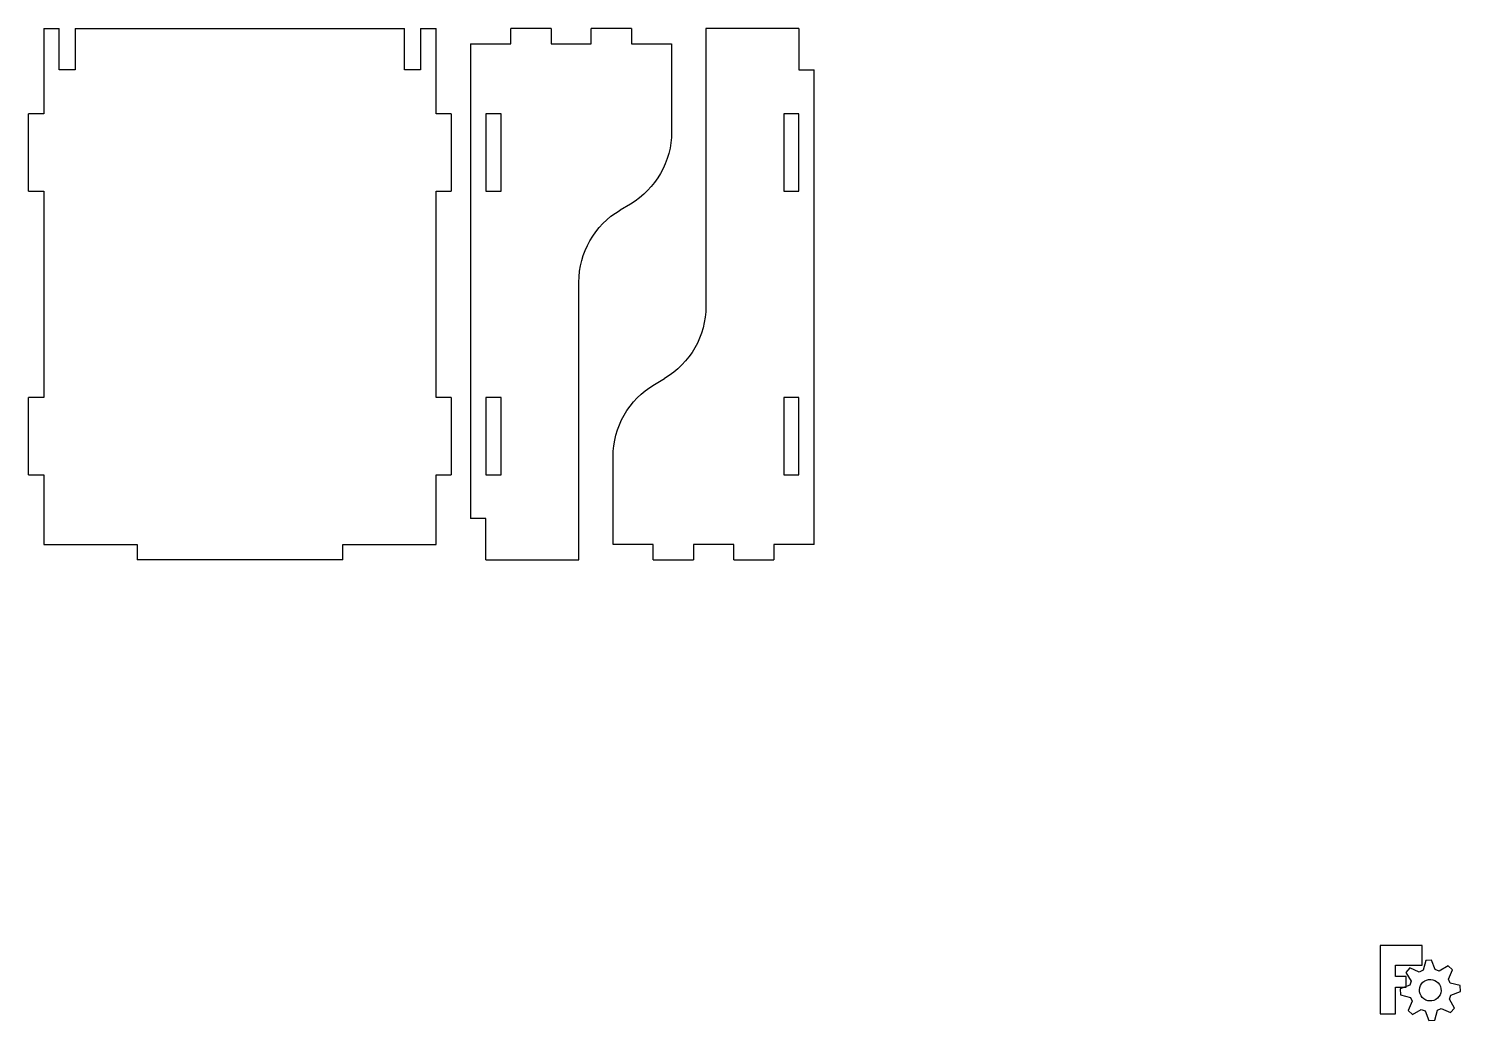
# Model space of a CAD drawing. Extents: x 9 to 287, y 10 to 203.
import ezdxf

# ---------------------------------------------------------------- set-up
doc = ezdxf.new("R2010")
doc.units = 0
doc.layers.get('0').update_dxf_attribs({"linetype": 'CONTINUOUS'})
doc.layers.add('Layer_1', color=7, linetype='CONTINUOUS')
doc.layers.add('Layer_2', color=7, linetype='CONTINUOUS')

msp = doc.modelspace()

# ---------------------------------------------------------------- linework, layer by layer
at = {"color": 7}
for points in [[(271.22811, 24.77165), (271.22811, 11.51565), (274.18391, 11.51565), (274.18391, 16.70325), (276.27391, 16.70325), (276.27391, 18.74845), (274.18391, 18.74845), (274.18391, 20.95595), (279.33251, 20.95595), (279.33251, 24.76465), (271.22811, 24.77215), (271.22811, 24.77165)], [(284.386, 20.8208), (282.6667, 19.83435), (281.90745, 20.09783), (281.18306, 21.94913), (280.04356, 21.88925), (279.5238, 19.97485), (278.79637, 19.6265), (276.98207, 20.42017), (276.21575, 19.56861), (277.2022, 17.84931), (276.93263, 17.09229), (275.08133, 16.3679), (275.147297, 15.2262), (277.061697, 14.70644), (277.410047, 13.97901), (276.610287, 12.16691), (277.461847, 11.40059), (279.181147, 12.38704), (279.944257, 12.11525), (280.662557, 10.26615), (281.810357, 10.3299), (282.324027, 12.2465), (283.051457, 12.59485), (284.869657, 11.79287), (285.635977, 12.64443), (284.649527, 14.36373), (284.915227, 15.12906), (286.764327, 15.84736), (286.706667, 16.99296), (284.790067, 17.50663), (284.441717, 18.23406), (285.237617, 20.05446), (284.386057, 20.82078), (284.386, 20.8208)], [(281.8109, 18.0013), (282.16385, 17.79652), (282.46964, 17.51927), (282.71445, 17.1884), (282.89056, 16.82053), (282.9941, 16.42397), (283.01125, 16.01757), (282.95255, 15.61127), (282.81859, 15.22556), (282.60549, 14.86875), (282.33655, 14.56683), (282.00568, 14.32202), (281.63781, 14.14591), (281.24125, 14.04237), (280.83262, 14.01912), (280.42632, 14.07782), (280.04061, 14.21178), (279.6838, 14.42488), (279.3841, 14.69991), (279.13707, 15.02469), (278.96096, 15.39256), (278.85964, 15.7952), (278.8364, 16.20383), (278.89509, 16.61013), (279.02905, 16.99584), (279.23992, 17.34656), (279.51108, 17.65457), (279.84195, 17.89938), (280.20982, 18.07549), (280.61246, 18.17681), (281.01887, 18.19396), (281.42517, 18.13527), (281.81088, 18.00131), (281.8109, 18.0013)]]:
    msp.add_lwpolyline(points, close=True, dxfattribs=at)
at = {"layer": 'Layer_1', "color": 5}
for points in [[(100.64324, 186.054054), (97.693243, 186.054054)], [(97.693243, 186.054054), (97.693243, 171.054054), (100.64324, 171.054054)], [(100.64324, 171.054054), (100.64324, 186.054054)], [(155.49189, 186.054054), (155.49189, 171.054054)], [(158.44189, 186.054054), (155.49189, 186.054054)], [(155.49189, 171.054054), (158.44189, 171.054054), (158.44189, 186.054054)], [(100.64324, 131.054054), (97.693243, 131.054054), (97.693243, 116.054054)], [(100.64324, 116.054054), (100.64324, 131.054054)], [(155.49189, 131.054054), (155.49189, 116.054054)], [(158.44189, 116.054054), (158.44189, 131.054054), (155.49189, 131.054054)], [(97.693243, 116.054054), (100.64324, 116.054054)], [(155.49189, 116.054054), (158.44189, 116.054054)]]:
    msp.add_lwpolyline(points, dxfattribs=at)
at = {"layer": 'Layer_2', "color": 6}
for points in [[(11.95, 202.554054), (11.95, 186.054054)], [(11.95, 202.554054), (14.95, 202.554054)], [(14.95, 194.554054), (14.95, 202.554054)], [(18.05, 202.554054), (18.05, 194.554054)], [(18.05, 202.554054), (81.95, 202.554054)], [(81.95, 194.554054), (81.95, 202.554054)], [(85.05, 202.554054), (85.05, 194.554054)], [(85.05, 202.554054), (88.05, 202.554054)], [(88.05, 186.054054), (88.05, 202.554054)], [(94.743243, 199.604054), (102.54324, 199.604054), (102.54324, 202.554054)], [(110.34324, 202.554054), (102.54324, 202.554054)], [(110.34324, 202.554054), (110.34324, 199.604054), (118.14324, 199.604054), (118.14324, 202.554054)], [(125.94324, 202.554054), (118.14324, 202.554054)], [(125.94324, 202.554054), (125.94324, 199.604054), (133.74324, 199.604054)], [(140.39189, 202.554054), (140.39189, 148.732624)], [(158.44189, 202.554054), (140.39189, 202.554054)], [(158.44189, 202.554054), (158.44189, 194.554054), (161.39189, 194.554054)], [(94.743243, 199.604054), (94.743243, 107.55405)], [(133.74324, 199.604054), (133.74324, 182.554054)], [(18.05, 194.554054), (14.95, 194.554054)], [(85.05, 194.554054), (81.95, 194.554054)], [(161.39189, 102.50405), (161.39189, 194.554054)], [(9, 171.054054), (9, 186.054054)], [(11.95, 186.054054), (9, 186.054054)], [(91, 186.054054), (88.05, 186.054054)], [(91, 186.054054), (91, 171.054054)], [(9, 171.054054), (11.95, 171.054054)], [(11.95, 171.054054), (11.95, 131.054054)], [(88.05, 171.054054), (91, 171.054054)], [(88.05, 131.054054), (88.05, 171.054054)], [(125.74324, 168.554054), (123.74324, 167.375454)], [(115.74324, 99.55405), (115.74324, 153.375484)], [(130.39189, 133.554054), (132.39189, 134.732654)], [(9, 116.054054), (9, 131.054054)], [(11.95, 131.054054), (9, 131.054054)], [(91, 131.054054), (88.05, 131.054054)], [(91, 131.054054), (91, 116.054054)], [(122.39189, 102.50405), (122.39189, 119.554054)], [(9, 116.054054), (11.95, 116.054054)], [(11.95, 116.054054), (11.95, 102.50405)], [(88.05, 116.054054), (91, 116.054054)], [(88.05, 102.50405), (88.05, 116.054054)], [(97.693243, 99.55405), (97.693243, 107.55405), (94.743243, 107.55405)], [(11.95, 102.50405), (30.05, 102.50405)], [(30.05, 102.50405), (30.05, 99.55405)], [(69.95, 102.50405), (88.05, 102.50405)], [(69.95, 99.55405), (69.95, 102.50405)], [(130.19189, 99.55405), (130.19189, 102.50405), (122.39189, 102.50405)], [(145.79189, 99.55405), (145.79189, 102.50405), (137.99189, 102.50405), (137.99189, 99.55405)], [(161.39189, 102.50405), (153.59189, 102.50405), (153.59189, 99.55405)], [(69.95, 99.55405), (30.05, 99.55405)], [(97.693243, 99.55405), (115.74324, 99.55405)], [(130.19189, 99.55405), (137.99189, 99.55405)], [(145.79189, 99.55405), (153.59189, 99.55405)]]:
    msp.add_lwpolyline(points, dxfattribs=at)
for points in [[(133.74324, 182.554054), (133.74324, 176.800158), (130.700443, 171.475263), (125.74324, 168.554054)], [(115.74324, 153.375484), (115.743251, 159.129369), (118.786046, 164.454251), (123.74324, 167.375454)], [(140.39189, 148.732624), (140.391879, 142.978739), (137.349084, 137.653857), (132.39189, 134.732654)], [(122.39189, 119.554054), (122.39189, 125.30795), (125.434687, 130.632845), (130.39189, 133.554054)]]:
    msp.add_open_spline(points, degree=3, dxfattribs=at)

doc.saveas('drawing.dxf')
